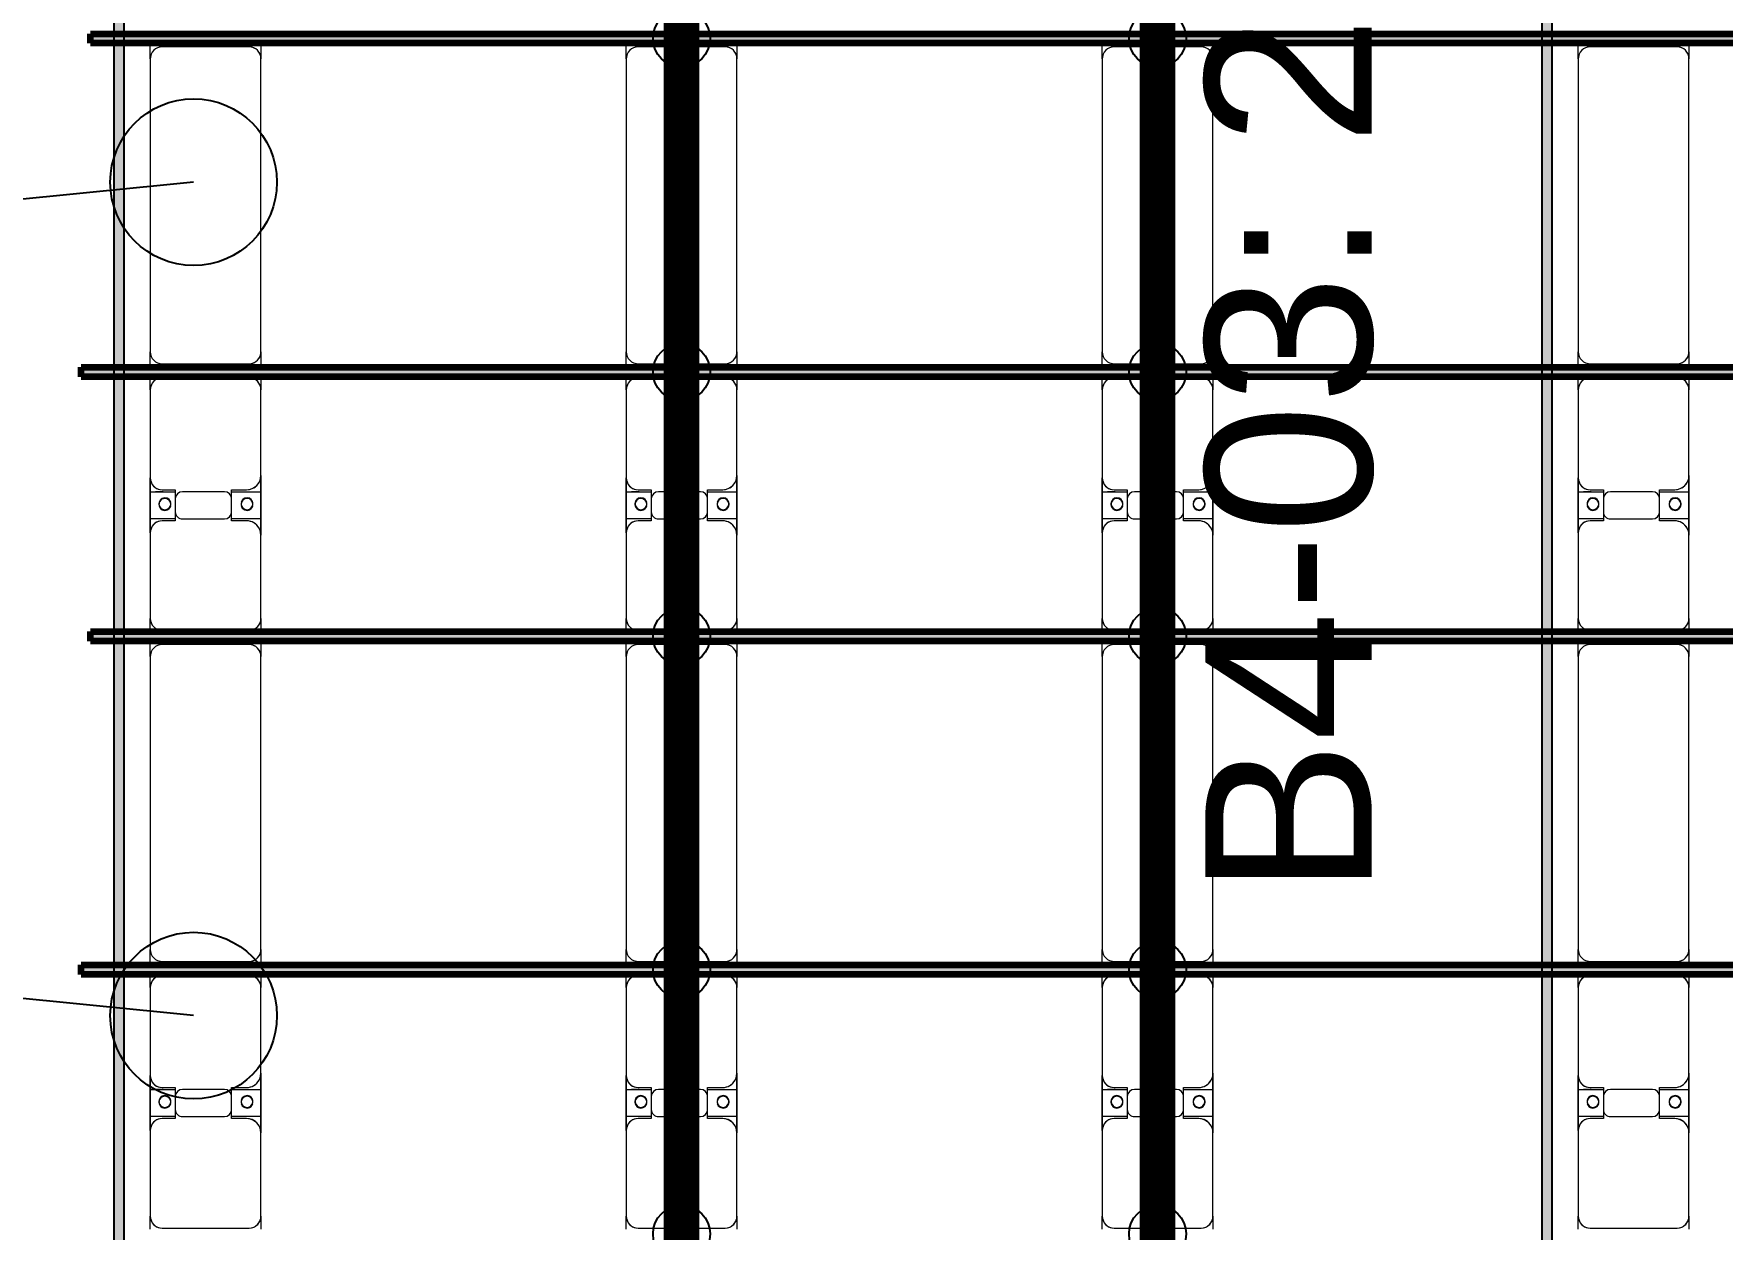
# Model space of a CAD drawing. Header units: millimetres. Extents: x -291190 to 146725, y 19759 to 185158.
# Drawn here: x -283902 to -276807, y 68253 to 73273 of the extents above; entities that cross this region are included whole.
import ezdxf

# ---------------------------------------------------------------- set-up
doc = ezdxf.new("R2010")
doc.units = ezdxf.units.MM
doc.layers.add('A-GENM', color=13, linetype='Continuous', lineweight=9)
doc.layers.add('S-BEAM', color=12, linetype='Continuous', lineweight=9)
for name, color, linetype in [('GC-BICH NEO', 6, 'Continuous'), ('GC-DAY NEO', 5, 'Continuous'), ('GC-GHI CHU', 2, 'Continuous'), ('GC-HOP 40x60 GIA CUONG', 1, 'Continuous')]:
    doc.layers.add(name, color=color, linetype=linetype)
doc.styles.add('GC_VN', font='arial.ttf')

# ---------------------------------------------------------------- blocks, each defined once
blk = doc.blocks.new('Dai phao do pin - DẢI PHAO ĐỠ PIN-V53-KHUNG KẾT CẤU BÈ PIN 4')
at = {"layer": 'A-GENM', "color": 7}
for p, q in [((62064.9, 241.6), (62129.7, 241.6)), ((62064.9, 241.6), (62129.7, 241.6)), ((63360.3, 241.6), (62129.7, 241.6)), ((63360.3, 241.6), (63424.9, 241.6)), ((63360.3, 241.6), (63424.9, 241.6)), ((63464.9, 241.6), (63519.7, 241.6)), ((63464.9, 241.6), (63519.7, 241.6)), ((63879.7, 241.6), (63519.7, 241.6)), ((63879.7, 241.6), (64062.2, 241.6)), ((64062.2, 241.6), (63879.7, 241.6)), ((63947.8, 241.6), (64130.3, 241.6)), ((63947.8, 116.2), (63947.8, 241.6)), ((64130.3, 241.6), (63947.8, 241.6)), ((64062.2, 241.6), (64062.2, 116.2)), ((64480.3, 241.6), (64130.3, 241.6)), ((64480.3, 241.6), (64534.9, 241.6)), ((64480.3, 241.6), (64534.9, 241.6)), ((64574.9, 241.6), (64639.7, 241.6)), ((64574.9, 241.6), (64639.7, 241.6)), ((65870.3, 241.6), (64639.7, 241.6)), ((65870.3, 241.6), (65934.9, 241.6)), ((65870.3, 241.6), (65934.9, 241.6)), ((65974.9, 241.6), (66029.7, 241.6)), ((65974.9, 241.6), (66029.7, 241.6)), ((66389.7, 241.6), (66029.7, 241.6)), ((66389.7, 241.6), (66572.2, 241.6)), ((66572.2, 241.6), (66389.7, 241.6)), ((66457.8, 241.6), (66640.3, 241.6)), ((66457.8, 116.2), (66457.8, 241.6)), ((66640.3, 241.6), (66457.8, 241.6)), ((66572.2, 241.6), (66572.2, 116.2)), ((66990.3, 241.6), (66640.3, 241.6)), ((66990.3, 241.6), (67044.9, 241.6)), ((66990.3, 241.6), (67044.9, 241.6)), ((62079.7, 191.6), (62079.7, -173.4)), ((63410.3, -173.4), (63410.3, 191.6)), ((63469.7, 191.6), (63469.7, -173.4)), ((63939.7, 118.2), (63939.7, 181.6)), ((64070.3, 181.6), (64070.3, 118.2)), ((64530.3, -173.4), (64530.3, 191.6)), ((64589.7, 191.6), (64589.7, -173.4)), ((65920.3, -173.4), (65920.3, 191.6)), ((65979.7, 191.6), (65979.7, -173.4)), ((66449.7, 118.2), (66449.7, 181.6)), ((66580.3, 181.6), (66580.3, 118.2)), ((67040.3, -173.4), (67040.3, 191.6)), ((64032.2, 118.2), (63939.7, 118.2)), ((63947.8, 88.2), (63947.8, -88.2)), ((64070.3, 118.2), (63977.8, 118.2)), ((64062.2, -88.2), (64062.2, 88.2)), ((66542.2, 118.2), (66449.7, 118.2)), ((66457.8, 88.2), (66457.8, -88.2)), ((66580.3, 118.2), (66487.8, 118.2)), ((66572.2, -88.2), (66572.2, 88.2)), ((63939.7, -173.4), (63939.7, -118.2)), ((63939.7, -118.2), (64032.2, -118.2)), ((63947.8, -223.4), (63947.8, -116.2)), ((63977.8, -118.2), (64070.3, -118.2)), ((64062.2, -116.2), (64062.2, -223.4)), ((64070.3, -118.2), (64070.3, -173.4)), ((66449.7, -173.4), (66449.7, -118.2)), ((66449.7, -118.2), (66542.2, -118.2)), ((66457.8, -223.4), (66457.8, -116.2)), ((66487.8, -118.2), (66580.3, -118.2)), ((66572.2, -116.2), (66572.2, -223.4)), ((66580.3, -118.2), (66580.3, -173.4)), ((63947.8, -169.2), (63947.8, -202)), ((66457.8, -169.2), (66457.8, -202)), ((62129.7, -223.4), (62064.9, -223.4)), ((62129.7, -223.4), (62064.9, -223.4)), ((62129.7, -223.4), (63360.3, -223.4)), ((63424.9, -223.4), (63360.3, -223.4)), ((63424.9, -223.4), (63360.3, -223.4)), ((63519.7, -223.4), (63464.9, -223.4)), ((63519.7, -223.4), (63464.9, -223.4)), ((63519.7, -223.4), (63889.7, -223.4)), ((64062.2, -223.4), (63889.7, -223.4)), ((63889.7, -223.4), (64062.2, -223.4)), ((64120.3, -223.4), (63947.8, -223.4)), ((63947.8, -223.4), (64120.3, -223.4)), ((64120.3, -223.4), (64480.3, -223.4)), ((64534.9, -223.4), (64480.3, -223.4)), ((64534.9, -223.4), (64480.3, -223.4)), ((64639.7, -223.4), (64574.9, -223.4)), ((64639.7, -223.4), (64574.9, -223.4)), ((64639.7, -223.4), (65870.3, -223.4)), ((65934.9, -223.4), (65870.3, -223.4)), ((65934.9, -223.4), (65870.3, -223.4)), ((66029.7, -223.4), (65974.9, -223.4)), ((66029.7, -223.4), (65974.9, -223.4)), ((66029.7, -223.4), (66399.7, -223.4)), ((66572.2, -223.4), (66399.7, -223.4)), ((66399.7, -223.4), (66572.2, -223.4)), ((66630.3, -223.4), (66457.8, -223.4)), ((66457.8, -223.4), (66630.3, -223.4)), ((66630.3, -223.4), (66990.3, -223.4)), ((67044.9, -223.4), (66990.3, -223.4)), ((67044.9, -223.4), (66990.3, -223.4))]:
    blk.add_line(p, q, dxfattribs=at)
for centre, radius, start, end in [((62129.7, 191.6), 50, 90, 180), ((62129.7, 191.6), 50, 150, 180), ((62129.7, 191.6), 50, 105, 120), ((63360.3, 191.6), 50, 360, 90), ((63360.3, 191.6), 50, 60, 90), ((63360.3, 191.6), 50, 15, 30), ((63519.7, 191.6), 50, 90, 180), ((63519.7, 191.6), 50, 105, 180), ((63879.7, 181.6), 60, 360, 90), ((63879.7, 181.6), 60, 45, 60), ((63879.7, 181.6), 60, 360, 60), ((63879.7, 181.6), 60, 45, 60), ((64130.3, 181.6), 60, 90, 180), ((64130.3, 181.6), 60, 120, 180), ((64480.3, 191.6), 50, 360, 90), ((64480.3, 191.6), 50, 360, 75), ((64639.7, 191.6), 50, 90, 180), ((64639.7, 191.6), 50, 150, 180), ((64639.7, 191.6), 50, 105, 120), ((65870.3, 191.6), 50, 360, 90), ((65870.3, 191.6), 50, 60, 90), ((65870.3, 191.6), 50, 15, 30), ((66029.7, 191.6), 50, 90, 180), ((66029.7, 191.6), 50, 105, 180), ((66389.7, 181.6), 60, 360, 90), ((66389.7, 181.6), 60, 45, 60), ((66389.7, 181.6), 60, 360, 60), ((66389.7, 181.6), 60, 45, 60), ((66640.3, 181.6), 60, 90, 180), ((66640.3, 181.6), 60, 120, 180), ((66990.3, 191.6), 50, 360, 90), ((66990.3, 191.6), 50, 360, 75), ((63998.6, 183.2), 25, 0, 180), ((63998.6, 183.2), 25, 180, 360), ((63998.6, 183.2), 25, 360, 165), ((64001.4, 183.2), 25, 360, 180), ((64001.4, 183.2), 25, 90, 180), ((64001.4, 183.2), 25, 180, 0), ((64001.4, 183.2), 25, 180, 270), ((63998.6, 183.2), 25, 210, 255), ((63998.6, 183.2), 25, 270, 360), ((64001.4, 183.2), 25, 15, 75), ((64001.4, 183.2), 25, 285, 330), ((66508.6, 183.2), 25, 0, 180), ((66508.6, 183.2), 25, 180, 0), ((66508.6, 183.2), 25, 360, 165), ((66511.4, 183.2), 25, 0, 180), ((66511.4, 183.2), 25, 90, 180), ((66511.4, 183.2), 25, 180, 0), ((66511.4, 183.2), 25, 180, 270), ((66508.6, 183.2), 25, 210, 255), ((66508.6, 183.2), 25, 270, 360), ((66511.4, 183.2), 25, 15, 75), ((66511.4, 183.2), 25, 285, 330), ((63977.8, 88.2), 30, 90, 180), ((64032.2, 88.2), 30, 360, 90), ((66487.8, 88.2), 30, 90, 180), ((66542.2, 88.2), 30, 360, 90), ((63977.8, -88.2), 30, 180, 270), ((63998.6, -161.8), 25, 0, 180), ((63998.6, -161.8), 25, 105, 165), ((64001.4, -161.8), 25, 0, 180), ((64001.4, -161.8), 25, 105, 180), ((63998.6, -161.8), 25, 360, 75), ((64001.4, -161.8), 25, 15, 75), ((64032.2, -88.2), 30, 270, 360), ((66487.8, -88.2), 30, 180, 270), ((66508.6, -161.8), 25, 0, 180), ((66508.6, -161.8), 25, 105, 165), ((66511.4, -161.8), 25, 0, 180), ((66511.4, -161.8), 25, 105, 180), ((66508.6, -161.8), 25, 360, 75), ((66511.4, -161.8), 25, 15, 75), ((66542.2, -88.2), 30, 270, 360), ((62129.7, -173.4), 50, 180, 270), ((62129.7, -173.4), 50, 180, 210), ((63360.3, -173.4), 50, 270, 360), ((63360.3, -173.4), 50, 330, 360), ((63519.7, -173.4), 50, 180, 270), ((63519.7, -173.4), 50, 180, 255), ((63889.7, -173.4), 50, 270, 360), ((63889.7, -173.4), 50, 285, 360), ((63889.7, -173.4), 50, 315, 0), ((63889.7, -173.4), 50, 315, 0), ((63998.6, -161.8), 25, 180, 360), ((63998.6, -161.8), 25, 195, 360), ((64001.4, -161.8), 25, 180, 0), ((64001.4, -161.8), 25, 180, 270), ((64001.4, -161.8), 25, 285, 345), ((64120.3, -173.4), 50, 180, 270), ((64120.3, -173.4), 50, 180, 255), ((64120.3, -173.4), 50, 210, 225), ((64120.3, -173.4), 50, 210, 225), ((64480.3, -173.4), 50, 270, 360), ((64480.3, -173.4), 50, 285, 360), ((64639.7, -173.4), 50, 180, 270), ((64639.7, -173.4), 50, 180, 210), ((65870.3, -173.4), 50, 270, 360), ((65870.3, -173.4), 50, 330, 360), ((66029.7, -173.4), 50, 180, 270), ((66029.7, -173.4), 50, 180, 255), ((66399.7, -173.4), 50, 270, 360), ((66399.7, -173.4), 50, 285, 360), ((66399.7, -173.4), 50, 315, 0), ((66399.7, -173.4), 50, 315, 0), ((66508.6, -161.8), 25, 180, 0), ((66508.6, -161.8), 25, 195, 360), ((66511.4, -161.8), 25, 180, 360), ((66511.4, -161.8), 25, 180, 270), ((66511.4, -161.8), 25, 285, 345), ((66630.3, -173.4), 50, 180, 270), ((66630.3, -173.4), 50, 180, 255), ((66630.3, -173.4), 50, 210, 225), ((66630.3, -173.4), 50, 210, 225), ((66990.3, -173.4), 50, 270, 360), ((66990.3, -173.4), 50, 285, 360), ((62129.7, -173.4), 50, 240, 270), ((63360.3, -173.4), 50, 285, 300), ((64639.7, -173.4), 50, 240, 270), ((65870.3, -173.4), 50, 285, 300)]:
    blk.add_arc(centre, radius, start, end, dxfattribs=at)
blk = doc.blocks.new('Dai phao do pin - DẢI PHAO ĐỠ PIN-V47-KHUNG KẾT CẤU BÈ PIN 4')
at = {"layer": 'A-GENM', "color": 7}
for p, q in [((62064.9, 241.6), (62129.7, 241.6)), ((62064.9, 241.6), (62129.7, 241.6)), ((63360.3, 241.6), (62129.7, 241.6)), ((63360.3, 241.6), (63424.9, 241.6)), ((63360.3, 241.6), (63424.9, 241.6)), ((63464.9, 241.6), (63519.7, 241.6)), ((63464.9, 241.6), (63519.7, 241.6)), ((63879.7, 241.6), (63519.7, 241.6)), ((63879.7, 241.6), (64062.2, 241.6)), ((64062.2, 241.6), (63879.7, 241.6)), ((63947.8, 241.6), (64130.3, 241.6)), ((63947.8, 116.2), (63947.8, 241.6)), ((64130.3, 241.6), (63947.8, 241.6)), ((64062.2, 241.6), (64062.2, 116.2)), ((64480.3, 241.6), (64130.3, 241.6)), ((64480.3, 241.6), (64534.9, 241.6)), ((64480.3, 241.6), (64534.9, 241.6)), ((64574.9, 241.6), (64639.7, 241.6)), ((64574.9, 241.6), (64639.7, 241.6)), ((65870.3, 241.6), (64639.7, 241.6)), ((65870.3, 241.6), (65934.9, 241.6)), ((65870.3, 241.6), (65934.9, 241.6)), ((65974.9, 241.6), (66029.7, 241.6)), ((65974.9, 241.6), (66029.7, 241.6)), ((66389.7, 241.6), (66029.7, 241.6)), ((66389.7, 241.6), (66572.2, 241.6)), ((66572.2, 241.6), (66389.7, 241.6)), ((66457.8, 241.6), (66640.3, 241.6)), ((66457.8, 116.2), (66457.8, 241.6)), ((66640.3, 241.6), (66457.8, 241.6)), ((66572.2, 241.6), (66572.2, 116.2)), ((66990.3, 241.6), (66640.3, 241.6)), ((66990.3, 241.6), (67044.9, 241.6)), ((66990.3, 241.6), (67044.9, 241.6)), ((62079.7, 191.6), (62079.7, -173.4)), ((63410.3, -173.4), (63410.3, 191.6)), ((63469.7, 191.6), (63469.7, -173.4)), ((63939.7, 118.2), (63939.7, 181.6)), ((64070.3, 181.6), (64070.3, 118.2)), ((64530.3, -173.4), (64530.3, 191.6)), ((64589.7, 191.6), (64589.7, -173.4)), ((65920.3, -173.4), (65920.3, 191.6)), ((65979.7, 191.6), (65979.7, -173.4)), ((66449.7, 118.2), (66449.7, 181.6)), ((66580.3, 181.6), (66580.3, 118.2)), ((67040.3, -173.4), (67040.3, 191.6)), ((64032.2, 118.2), (63939.7, 118.2)), ((63947.8, 88.2), (63947.8, -88.2)), ((64070.3, 118.2), (63977.8, 118.2)), ((64062.2, -88.2), (64062.2, 88.2)), ((66542.2, 118.2), (66449.7, 118.2)), ((66457.8, 88.2), (66457.8, -88.2)), ((66580.3, 118.2), (66487.8, 118.2)), ((66572.2, -88.2), (66572.2, 88.2)), ((63939.7, -173.4), (63939.7, -118.2)), ((63939.7, -118.2), (64032.2, -118.2)), ((63947.8, -223.4), (63947.8, -116.2)), ((63977.8, -118.2), (64070.3, -118.2)), ((64062.2, -116.2), (64062.2, -223.4)), ((64070.3, -118.2), (64070.3, -173.4)), ((66449.7, -173.4), (66449.7, -118.2)), ((66449.7, -118.2), (66542.2, -118.2)), ((66457.8, -223.4), (66457.8, -116.2)), ((66487.8, -118.2), (66580.3, -118.2)), ((66572.2, -116.2), (66572.2, -223.4)), ((66580.3, -118.2), (66580.3, -173.4)), ((63947.8, -169.2), (63947.8, -202)), ((66457.8, -169.2), (66457.8, -202)), ((62129.7, -223.4), (62064.9, -223.4)), ((62129.7, -223.4), (62064.9, -223.4)), ((62129.7, -223.4), (63360.3, -223.4)), ((63424.9, -223.4), (63360.3, -223.4)), ((63424.9, -223.4), (63360.3, -223.4)), ((63519.7, -223.4), (63464.9, -223.4)), ((63519.7, -223.4), (63464.9, -223.4)), ((63519.7, -223.4), (63889.7, -223.4)), ((64062.2, -223.4), (63889.7, -223.4)), ((63889.7, -223.4), (64062.2, -223.4)), ((64120.3, -223.4), (63947.8, -223.4)), ((63947.8, -223.4), (64120.3, -223.4)), ((64120.3, -223.4), (64480.3, -223.4)), ((64534.9, -223.4), (64480.3, -223.4)), ((64534.9, -223.4), (64480.3, -223.4)), ((64639.7, -223.4), (64574.9, -223.4)), ((64639.7, -223.4), (64574.9, -223.4)), ((64639.7, -223.4), (65870.3, -223.4)), ((65934.9, -223.4), (65870.3, -223.4)), ((65934.9, -223.4), (65870.3, -223.4)), ((66029.7, -223.4), (65974.9, -223.4)), ((66029.7, -223.4), (65974.9, -223.4)), ((66029.7, -223.4), (66399.7, -223.4)), ((66572.2, -223.4), (66399.7, -223.4)), ((66399.7, -223.4), (66572.2, -223.4)), ((66630.3, -223.4), (66457.8, -223.4)), ((66457.8, -223.4), (66630.3, -223.4)), ((66630.3, -223.4), (66990.3, -223.4)), ((67044.9, -223.4), (66990.3, -223.4)), ((67044.9, -223.4), (66990.3, -223.4))]:
    blk.add_line(p, q, dxfattribs=at)
for centre, radius, start, end in [((62129.7, 191.6), 50, 90, 180), ((62129.7, 191.6), 50, 150, 180), ((62129.7, 191.6), 50, 105, 120), ((63360.3, 191.6), 50, 360, 90), ((63360.3, 191.6), 50, 60, 90), ((63360.3, 191.6), 50, 15, 30), ((63519.7, 191.6), 50, 90, 180), ((63519.7, 191.6), 50, 105, 180), ((63879.7, 181.6), 60, 360, 90), ((63879.7, 181.6), 60, 45, 60), ((63879.7, 181.6), 60, 360, 60), ((63879.7, 181.6), 60, 45, 60), ((64130.3, 181.6), 60, 90, 180), ((64130.3, 181.6), 60, 120, 180), ((64480.3, 191.6), 50, 360, 90), ((64480.3, 191.6), 50, 360, 75), ((64639.7, 191.6), 50, 90, 180), ((64639.7, 191.6), 50, 150, 180), ((64639.7, 191.6), 50, 105, 120), ((65870.3, 191.6), 50, 360, 90), ((65870.3, 191.6), 50, 60, 90), ((65870.3, 191.6), 50, 15, 30), ((66029.7, 191.6), 50, 90, 180), ((66029.7, 191.6), 50, 105, 180), ((66389.7, 181.6), 60, 360, 90), ((66389.7, 181.6), 60, 45, 60), ((66389.7, 181.6), 60, 360, 60), ((66389.7, 181.6), 60, 45, 60), ((66640.3, 181.6), 60, 90, 180), ((66640.3, 181.6), 60, 120, 180), ((66990.3, 191.6), 50, 360, 90), ((66990.3, 191.6), 50, 360, 75), ((63998.6, 183.2), 25, 0, 180), ((63998.6, 183.2), 25, 180, 360), ((63998.6, 183.2), 25, 360, 165), ((64001.4, 183.2), 25, 360, 180), ((64001.4, 183.2), 25, 90, 180), ((64001.4, 183.2), 25, 180, 0), ((64001.4, 183.2), 25, 180, 270), ((63998.6, 183.2), 25, 210, 255), ((63998.6, 183.2), 25, 270, 360), ((64001.4, 183.2), 25, 15, 75), ((64001.4, 183.2), 25, 285, 330), ((66508.6, 183.2), 25, 0, 180), ((66508.6, 183.2), 25, 180, 0), ((66508.6, 183.2), 25, 360, 165), ((66511.4, 183.2), 25, 0, 180), ((66511.4, 183.2), 25, 90, 180), ((66511.4, 183.2), 25, 180, 0), ((66511.4, 183.2), 25, 180, 270), ((66508.6, 183.2), 25, 210, 255), ((66508.6, 183.2), 25, 270, 360), ((66511.4, 183.2), 25, 15, 75), ((66511.4, 183.2), 25, 285, 330), ((63977.8, 88.2), 30, 90, 180), ((64032.2, 88.2), 30, 360, 90), ((66487.8, 88.2), 30, 90, 180), ((66542.2, 88.2), 30, 360, 90), ((63977.8, -88.2), 30, 180, 270), ((63998.6, -161.8), 25, 0, 180), ((63998.6, -161.8), 25, 105, 165), ((64001.4, -161.8), 25, 0, 180), ((64001.4, -161.8), 25, 105, 180), ((63998.6, -161.8), 25, 360, 75), ((64001.4, -161.8), 25, 15, 75), ((64032.2, -88.2), 30, 270, 360), ((66487.8, -88.2), 30, 180, 270), ((66508.6, -161.8), 25, 0, 180), ((66508.6, -161.8), 25, 105, 165), ((66511.4, -161.8), 25, 0, 180), ((66511.4, -161.8), 25, 105, 180), ((66508.6, -161.8), 25, 360, 75), ((66511.4, -161.8), 25, 15, 75), ((66542.2, -88.2), 30, 270, 360), ((62129.7, -173.4), 50, 180, 270), ((62129.7, -173.4), 50, 180, 210), ((63360.3, -173.4), 50, 270, 360), ((63360.3, -173.4), 50, 330, 360), ((63519.7, -173.4), 50, 180, 270), ((63519.7, -173.4), 50, 180, 255), ((63889.7, -173.4), 50, 270, 360), ((63889.7, -173.4), 50, 285, 360), ((63889.7, -173.4), 50, 315, 0), ((63889.7, -173.4), 50, 315, 0), ((63998.6, -161.8), 25, 180, 360), ((63998.6, -161.8), 25, 195, 360), ((64001.4, -161.8), 25, 180, 0), ((64001.4, -161.8), 25, 180, 270), ((64001.4, -161.8), 25, 285, 345), ((64120.3, -173.4), 50, 180, 270), ((64120.3, -173.4), 50, 180, 255), ((64120.3, -173.4), 50, 210, 225), ((64120.3, -173.4), 50, 210, 225), ((64480.3, -173.4), 50, 270, 360), ((64480.3, -173.4), 50, 285, 360), ((64639.7, -173.4), 50, 180, 270), ((64639.7, -173.4), 50, 180, 210), ((65870.3, -173.4), 50, 270, 360), ((65870.3, -173.4), 50, 330, 360), ((66029.7, -173.4), 50, 180, 270), ((66029.7, -173.4), 50, 180, 255), ((66399.7, -173.4), 50, 270, 360), ((66399.7, -173.4), 50, 285, 360), ((66399.7, -173.4), 50, 315, 0), ((66399.7, -173.4), 50, 315, 0), ((66508.6, -161.8), 25, 180, 0), ((66508.6, -161.8), 25, 195, 360), ((66511.4, -161.8), 25, 180, 360), ((66511.4, -161.8), 25, 180, 270), ((66511.4, -161.8), 25, 285, 345), ((66630.3, -173.4), 50, 180, 270), ((66630.3, -173.4), 50, 180, 255), ((66630.3, -173.4), 50, 210, 225), ((66630.3, -173.4), 50, 210, 225), ((66990.3, -173.4), 50, 270, 360), ((66990.3, -173.4), 50, 285, 360), ((62129.7, -173.4), 50, 240, 270), ((63360.3, -173.4), 50, 285, 300), ((64639.7, -173.4), 50, 240, 270), ((65870.3, -173.4), 50, 285, 300)]:
    blk.add_arc(centre, radius, start, end, dxfattribs=at)
blk = doc.blocks.new('Dai phao do pin - DẢI PHAO ĐỠ PIN-V54-KHUNG KẾT CẤU BÈ PIN 4')
at = {"layer": 'A-GENM', "color": 7}
for p, q in [((62064.9, 241.6), (62129.7, 241.6)), ((62064.9, 241.6), (62129.7, 241.6)), ((63360.3, 241.6), (62129.7, 241.6)), ((63360.3, 241.6), (63424.9, 241.6)), ((63360.3, 241.6), (63424.9, 241.6)), ((63464.9, 241.6), (63519.7, 241.6)), ((63464.9, 241.6), (63519.7, 241.6)), ((63879.7, 241.6), (63519.7, 241.6)), ((63879.7, 241.6), (64062.2, 241.6)), ((64062.2, 241.6), (63879.7, 241.6)), ((63947.8, 241.6), (64130.3, 241.6)), ((63947.8, 116.2), (63947.8, 241.6)), ((64130.3, 241.6), (63947.8, 241.6)), ((64062.2, 241.6), (64062.2, 116.2)), ((64480.3, 241.6), (64130.3, 241.6)), ((64480.3, 241.6), (64534.9, 241.6)), ((64480.3, 241.6), (64534.9, 241.6)), ((64574.9, 241.6), (64639.7, 241.6)), ((64574.9, 241.6), (64639.7, 241.6)), ((65870.3, 241.6), (64639.7, 241.6)), ((65870.3, 241.6), (65934.9, 241.6)), ((65870.3, 241.6), (65934.9, 241.6)), ((65974.9, 241.6), (66029.7, 241.6)), ((65974.9, 241.6), (66029.7, 241.6)), ((66389.7, 241.6), (66029.7, 241.6)), ((66389.7, 241.6), (66572.2, 241.6)), ((66572.2, 241.6), (66389.7, 241.6)), ((66457.8, 241.6), (66640.3, 241.6)), ((66457.8, 116.2), (66457.8, 241.6)), ((66640.3, 241.6), (66457.8, 241.6)), ((66572.2, 241.6), (66572.2, 116.2)), ((66990.3, 241.6), (66640.3, 241.6)), ((66990.3, 241.6), (67044.9, 241.6)), ((66990.3, 241.6), (67044.9, 241.6)), ((62079.7, 191.6), (62079.7, -173.4)), ((63410.3, -173.4), (63410.3, 191.6)), ((63469.7, 191.6), (63469.7, -173.4)), ((63939.7, 118.2), (63939.7, 181.6)), ((64070.3, 181.6), (64070.3, 118.2)), ((64530.3, -173.4), (64530.3, 191.6)), ((64589.7, 191.6), (64589.7, -173.4)), ((65920.3, -173.4), (65920.3, 191.6)), ((65979.7, 191.6), (65979.7, -173.4)), ((66449.7, 118.2), (66449.7, 181.6)), ((66580.3, 181.6), (66580.3, 118.2)), ((67040.3, -173.4), (67040.3, 191.6)), ((64032.2, 118.2), (63939.7, 118.2)), ((63947.8, 88.2), (63947.8, -88.2)), ((64070.3, 118.2), (63977.8, 118.2)), ((64062.2, -88.2), (64062.2, 88.2)), ((66542.2, 118.2), (66449.7, 118.2)), ((66457.8, 88.2), (66457.8, -88.2)), ((66580.3, 118.2), (66487.8, 118.2)), ((66572.2, -88.2), (66572.2, 88.2)), ((63939.7, -173.4), (63939.7, -118.2)), ((63939.7, -118.2), (64032.2, -118.2)), ((63947.8, -223.4), (63947.8, -116.2)), ((63977.8, -118.2), (64070.3, -118.2)), ((64062.2, -116.2), (64062.2, -223.4)), ((64070.3, -118.2), (64070.3, -173.4)), ((66449.7, -173.4), (66449.7, -118.2)), ((66449.7, -118.2), (66542.2, -118.2)), ((66457.8, -223.4), (66457.8, -116.2)), ((66487.8, -118.2), (66580.3, -118.2)), ((66572.2, -116.2), (66572.2, -223.4)), ((66580.3, -118.2), (66580.3, -173.4)), ((63947.8, -169.2), (63947.8, -202)), ((66457.8, -169.2), (66457.8, -202)), ((62129.7, -223.4), (62064.9, -223.4)), ((62129.7, -223.4), (62064.9, -223.4)), ((62129.7, -223.4), (63360.3, -223.4)), ((63424.9, -223.4), (63360.3, -223.4)), ((63424.9, -223.4), (63360.3, -223.4)), ((63519.7, -223.4), (63464.9, -223.4)), ((63519.7, -223.4), (63464.9, -223.4)), ((63519.7, -223.4), (63889.7, -223.4)), ((64062.2, -223.4), (63889.7, -223.4)), ((63889.7, -223.4), (64062.2, -223.4)), ((64120.3, -223.4), (63947.8, -223.4)), ((63947.8, -223.4), (64120.3, -223.4)), ((64120.3, -223.4), (64480.3, -223.4)), ((64534.9, -223.4), (64480.3, -223.4)), ((64534.9, -223.4), (64480.3, -223.4)), ((64639.7, -223.4), (64574.9, -223.4)), ((64639.7, -223.4), (64574.9, -223.4)), ((64639.7, -223.4), (65870.3, -223.4)), ((65934.9, -223.4), (65870.3, -223.4)), ((65934.9, -223.4), (65870.3, -223.4)), ((66029.7, -223.4), (65974.9, -223.4)), ((66029.7, -223.4), (65974.9, -223.4)), ((66029.7, -223.4), (66399.7, -223.4)), ((66572.2, -223.4), (66399.7, -223.4)), ((66399.7, -223.4), (66572.2, -223.4)), ((66630.3, -223.4), (66457.8, -223.4)), ((66457.8, -223.4), (66630.3, -223.4)), ((66630.3, -223.4), (66990.3, -223.4)), ((67044.9, -223.4), (66990.3, -223.4)), ((67044.9, -223.4), (66990.3, -223.4))]:
    blk.add_line(p, q, dxfattribs=at)
for centre, radius, start, end in [((62129.7, 191.6), 50, 90, 180), ((62129.7, 191.6), 50, 150, 180), ((62129.7, 191.6), 50, 105, 120), ((63360.3, 191.6), 50, 360, 90), ((63360.3, 191.6), 50, 60, 90), ((63360.3, 191.6), 50, 15, 30), ((63519.7, 191.6), 50, 90, 180), ((63519.7, 191.6), 50, 105, 180), ((63879.7, 181.6), 60, 360, 90), ((63879.7, 181.6), 60, 45, 60), ((63879.7, 181.6), 60, 360, 60), ((63879.7, 181.6), 60, 45, 60), ((64130.3, 181.6), 60, 90, 180), ((64130.3, 181.6), 60, 120, 180), ((64480.3, 191.6), 50, 360, 90), ((64480.3, 191.6), 50, 360, 75), ((64639.7, 191.6), 50, 90, 180), ((64639.7, 191.6), 50, 150, 180), ((64639.7, 191.6), 50, 105, 120), ((65870.3, 191.6), 50, 360, 90), ((65870.3, 191.6), 50, 60, 90), ((65870.3, 191.6), 50, 15, 30), ((66029.7, 191.6), 50, 90, 180), ((66029.7, 191.6), 50, 105, 180), ((66389.7, 181.6), 60, 360, 90), ((66389.7, 181.6), 60, 45, 60), ((66389.7, 181.6), 60, 360, 60), ((66389.7, 181.6), 60, 45, 60), ((66640.3, 181.6), 60, 90, 180), ((66640.3, 181.6), 60, 120, 180), ((66990.3, 191.6), 50, 360, 90), ((66990.3, 191.6), 50, 360, 75), ((63998.6, 183.2), 25, 0, 180), ((63998.6, 183.2), 25, 180, 360), ((63998.6, 183.2), 25, 360, 165), ((64001.4, 183.2), 25, 360, 180), ((64001.4, 183.2), 25, 90, 180), ((64001.4, 183.2), 25, 180, 0), ((64001.4, 183.2), 25, 180, 270), ((63998.6, 183.2), 25, 210, 255), ((63998.6, 183.2), 25, 270, 360), ((64001.4, 183.2), 25, 15, 75), ((64001.4, 183.2), 25, 285, 330), ((66508.6, 183.2), 25, 0, 180), ((66508.6, 183.2), 25, 180, 0), ((66508.6, 183.2), 25, 360, 165), ((66511.4, 183.2), 25, 0, 180), ((66511.4, 183.2), 25, 90, 180), ((66511.4, 183.2), 25, 180, 0), ((66511.4, 183.2), 25, 180, 270), ((66508.6, 183.2), 25, 210, 255), ((66508.6, 183.2), 25, 270, 360), ((66511.4, 183.2), 25, 15, 75), ((66511.4, 183.2), 25, 285, 330), ((63977.8, 88.2), 30, 90, 180), ((64032.2, 88.2), 30, 360, 90), ((66487.8, 88.2), 30, 90, 180), ((66542.2, 88.2), 30, 360, 90), ((63977.8, -88.2), 30, 180, 270), ((63998.6, -161.8), 25, 0, 180), ((63998.6, -161.8), 25, 105, 165), ((64001.4, -161.8), 25, 0, 180), ((64001.4, -161.8), 25, 105, 180), ((63998.6, -161.8), 25, 360, 75), ((64001.4, -161.8), 25, 15, 75), ((64032.2, -88.2), 30, 270, 360), ((66487.8, -88.2), 30, 180, 270), ((66508.6, -161.8), 25, 0, 180), ((66508.6, -161.8), 25, 105, 165), ((66511.4, -161.8), 25, 0, 180), ((66511.4, -161.8), 25, 105, 180), ((66508.6, -161.8), 25, 360, 75), ((66511.4, -161.8), 25, 15, 75), ((66542.2, -88.2), 30, 270, 360), ((62129.7, -173.4), 50, 180, 270), ((62129.7, -173.4), 50, 180, 210), ((63360.3, -173.4), 50, 270, 360), ((63360.3, -173.4), 50, 330, 345), ((63519.7, -173.4), 50, 180, 270), ((63519.7, -173.4), 50, 180, 255), ((63889.7, -173.4), 50, 270, 360), ((63889.7, -173.4), 50, 285, 360), ((63889.7, -173.4), 50, 315, 0), ((63889.7, -173.4), 50, 315, 0), ((63998.6, -161.8), 25, 180, 240), ((63998.6, -161.8), 25, 195, 240), ((64001.4, -161.8), 25, 180, 240), ((64001.4, -161.8), 25, 180, 240), ((63998.6, -161.8), 25, 240.02369, 299.97631), ((63998.6, -161.8), 25, 240.02369, 299.97631), ((64001.4, -161.8), 25, 240.02369, 299.97631), ((64001.4, -161.8), 25, 240.02369, 270), ((64001.4, -161.8), 25, 285, 299.97631), ((63998.6, -161.8), 25, 300, 360), ((63998.6, -161.8), 25, 300, 360), ((64001.4, -161.8), 25, 300, 0), ((64001.4, -161.8), 25, 300, 345), ((64120.3, -173.4), 50, 180, 270), ((64120.3, -173.4), 50, 180, 255), ((64120.3, -173.4), 50, 210, 225), ((64120.3, -173.4), 50, 210, 225), ((64480.3, -173.4), 50, 270, 360), ((64480.3, -173.4), 50, 285, 360), ((64639.7, -173.4), 50, 180, 270), ((64639.7, -173.4), 50, 195, 210), ((65870.3, -173.4), 50, 270, 360), ((65870.3, -173.4), 50, 330, 360), ((66029.7, -173.4), 50, 180, 270), ((66029.7, -173.4), 50, 180, 255), ((66399.7, -173.4), 50, 270, 360), ((66399.7, -173.4), 50, 285, 360), ((66399.7, -173.4), 50, 315, 0), ((66399.7, -173.4), 50, 315, 0), ((66508.6, -161.8), 25, 180, 240), ((66508.6, -161.8), 25, 195, 240), ((66511.4, -161.8), 25, 180, 240), ((66511.4, -161.8), 25, 180, 240), ((66508.6, -161.8), 25, 240.02369, 299.97631), ((66508.6, -161.8), 25, 240.02369, 299.97631), ((66511.4, -161.8), 25, 240.02369, 299.97631), ((66511.4, -161.8), 25, 240.02369, 270), ((66511.4, -161.8), 25, 285, 299.97631), ((66508.6, -161.8), 25, 300, 0), ((66508.6, -161.8), 25, 300, 360), ((66511.4, -161.8), 25, 300, 360), ((66511.4, -161.8), 25, 300, 345), ((66630.3, -173.4), 50, 180, 270), ((66630.3, -173.4), 50, 180, 255), ((66630.3, -173.4), 50, 210, 225), ((66630.3, -173.4), 50, 210, 225), ((66990.3, -173.4), 50, 270, 360), ((66990.3, -173.4), 50, 285, 360), ((62129.7, -173.4), 50, 240, 270), ((63360.3, -173.4), 50, 285, 300), ((64639.7, -173.4), 50, 240, 270), ((65870.3, -173.4), 50, 285, 300)]:
    blk.add_arc(centre, radius, start, end, dxfattribs=at)
blk = doc.blocks.new('Dầm C52 - Dầm C52-V31-KHUNG KẾT CẤU BÈ PIN 4')
at = {"layer": 'S-BEAM', "lineweight": 140}
blk.add_hatch(color=1, dxfattribs=at).paths.add_polyline_path([(-101365.1, 20), (-101557, 20), (-101557, -20), (101557, -20), (101557, 20), (-100456.6, 20)])
at = {"layer": 'S-BEAM', "color": 1, "lineweight": 140}
for p, q in [((-101557, 20), (101557, 20)), ((101557, 20), (101557, -20)), ((101557, -20), (-101557, -20))]:
    blk.add_line(p, q, dxfattribs=at)
blk = doc.blocks.new('Dầm C52 - Dầm C52-73880-KHUNG KẾT CẤU BÈ PIN 4')
at = {"layer": 'S-BEAM', "lineweight": 140}
blk.add_hatch(color=1, dxfattribs=at).paths.add_polyline_path([(-101365.1, 20), (-101557, 20), (-101557, -20), (101518, -20), (101518, 20), (-100456.6, 20)])
at = {"layer": 'S-BEAM', "color": 1, "lineweight": 140}
for p, q in [((-101557, 20), (101518, 20)), ((101518, 20), (101518, -20)), ((101518, -20), (-101557, -20))]:
    blk.add_line(p, q, dxfattribs=at)
blk = doc.blocks.new('Dầm C52 - Dầm C52-73879-KHUNG KẾT CẤU BÈ PIN 4')
at = {"layer": 'S-BEAM', "lineweight": 140}
blk.add_hatch(color=1, dxfattribs=at).paths.add_polyline_path([(-101365.1, 20), (-101557, 20), (-101557, -20), (101557, -20), (101557, 20), (-100456.6, 20)])
at = {"layer": 'S-BEAM', "color": 1, "lineweight": 140}
for p, q in [((-101557, 20), (101557, 20)), ((101557, 20), (101557, -20)), ((101557, -20), (-101557, -20))]:
    blk.add_line(p, q, dxfattribs=at)
blk = doc.blocks.new('Dầm C52 - Hộp 40x60-74703-KHUNG KẾT CẤU BÈ PIN 4')
at = {"layer": 'S-BEAM', "lineweight": 25}
blk.add_hatch(color=4, dxfattribs=at).paths.add_polyline_path([(-37152.5, -20), (37152.5, -20), (37152.5, 20), (-37152.5, 20)])
at = {"layer": 'S-BEAM', "color": 4, "lineweight": 25}
for p, q in [((-37152.5, 20), (37152.5, 20)), ((37152.5, -20), (-37152.5, -20))]:
    blk.add_line(p, q, dxfattribs=at)

msp = doc.modelspace()

# ---------------------------------------------------------------- linework, layer by layer
at = {"layer": 'GC-BICH NEO'}
for centre in [(-283230.1, 72650.2), (-283230.1, 69150.2)]:
    msp.add_circle(centre, 350, dxfattribs=at)
at = {"layer": 'GC-DAY NEO'}
for p, q in [((-283230.1, 72650.2), (-291190.4, 71854.2)), ((-283230.1, 69150.2), (-291190.4, 69946.2))]:
    msp.add_line(p, q, dxfattribs=at)
at = {"layer": 'GC-HOP 40x60 GIA CUONG', "const_width": 150}
for points in [[(-281179.7, 65151.7), (-281179.7, 80151.7)], [(-279179.7, 65151.7), (-279179.7, 80151.7)]]:
    msp.add_lwpolyline(points, dxfattribs=at)
at = {"layer": 'GC-HOP 40x60 GIA CUONG'}
for centre in [(-281179.7, 73253.3), (-279179.7, 73253.3), (-281179.7, 71853.3), (-279179.7, 71853.3), (-281179.7, 70743.3), (-279179.7, 70743.3), (-281179.7, 69343.3), (-279179.7, 69343.3), (-281179.7, 68233.3), (-279179.7, 68233.3)]:
    msp.add_circle(centre, 120, dxfattribs=at)

# ---------------------------------------------------------------- block references
at = {"layer": 'A-GENM', "color": 7, "rotation": 269.9999999999996}
for name, p in [('Dai phao do pin - DẢI PHAO ĐỠ PIN-V54-KHUNG KẾT CẤU BÈ PIN 4', (-283188.7, 135298.2)), ('Dai phao do pin - DẢI PHAO ĐỠ PIN-V47-KHUNG KẾT CẤU BÈ PIN 4', (-281188.7, 135298.2)), ('Dai phao do pin - DẢI PHAO ĐỠ PIN-V47-KHUNG KẾT CẤU BÈ PIN 4', (-279188.7, 135298.2)), ('Dai phao do pin - DẢI PHAO ĐỠ PIN-V53-KHUNG KẾT CẤU BÈ PIN 4', (-277188.7, 135298.2))]:
    msp.add_blockref(name, p, dxfattribs=at)
at = {"layer": 'S-BEAM', "color": 4, "lineweight": 25, "rotation": 89.99999999999977}
for p in [(-283543.8, 101988.7), (-277543.8, 101988.7)]:
    msp.add_blockref('Dầm C52 - Hộp 40x60-74703-KHUNG KẾT CẤU BÈ PIN 4', p, dxfattribs=at)
at = {"layer": 'S-BEAM', "color": 1, "lineweight": 140, "rotation": 180}
for name, p in [('Dầm C52 - Dầm C52-73880-KHUNG KẾT CẤU BÈ PIN 4', (-182145.7, 73253.3)), ('Dầm C52 - Dầm C52-73879-KHUNG KẾT CẤU BÈ PIN 4', (-182145.7, 71853.3)), ('Dầm C52 - Dầm C52-73880-KHUNG KẾT CẤU BÈ PIN 4', (-182145.7, 70743.3)), ('Dầm C52 - Dầm C52-V31-KHUNG KẾT CẤU BÈ PIN 4', (-182145.7, 69343.3))]:
    msp.add_blockref(name, p, dxfattribs=at)

# ---------------------------------------------------------------- texts
at = {"layer": 'GC-GHI CHU', "style": 'GC_VN'}
msp.add_text('B4-03: 2×15,0 m', height=700, rotation=90, dxfattribs=at).set_placement((-278279.7, 69651.7))

doc.saveas('drawing.dxf')
